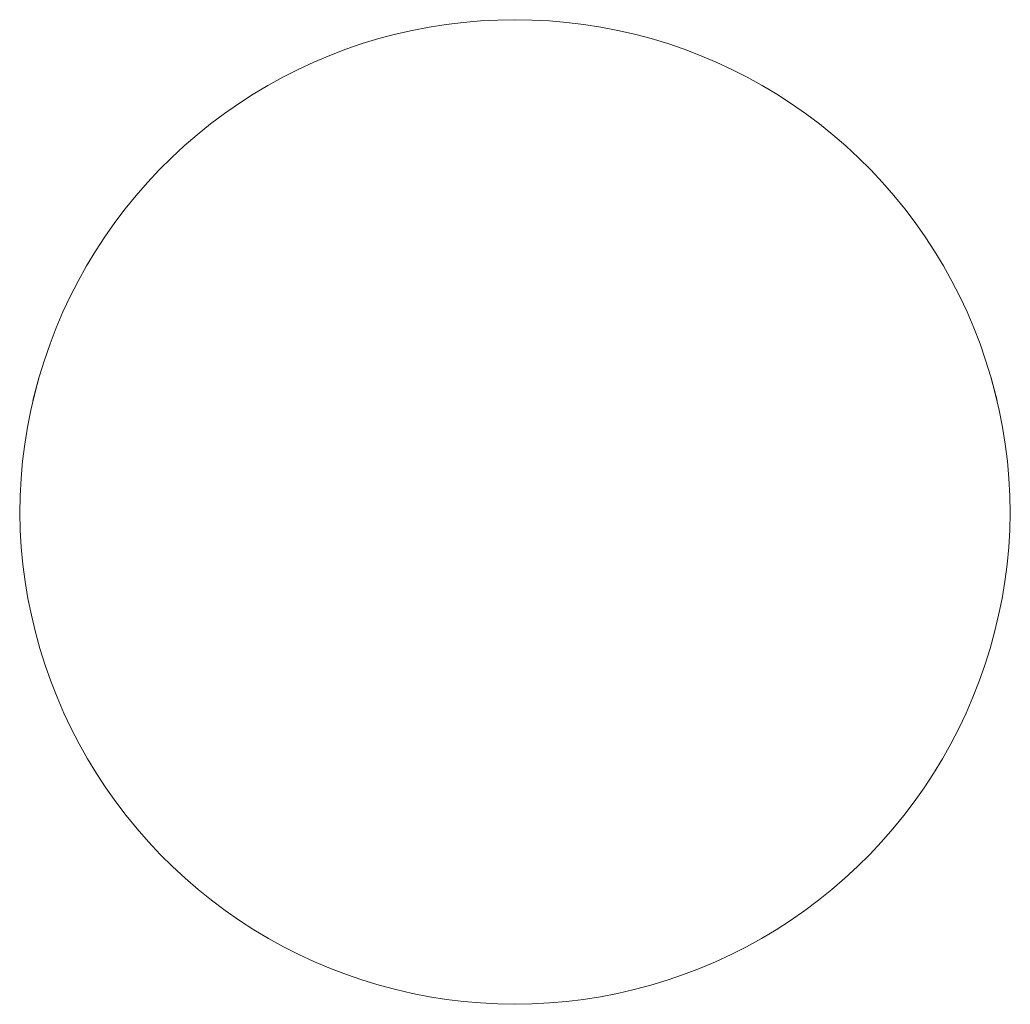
# Model space of a CAD drawing. Header units: inches. Extents: x -10 to 169, y -3 to 129.
# Drawn here: x 58.82 to 59.411, y 51.227 to 51.814 of the extents above; entities that cross this region are included whole.
import ezdxf

# ---------------------------------------------------------------- set-up
doc = ezdxf.new("R2010")
doc.units = ezdxf.units.IN
doc.layers.add('ZANO_R', color=7, linetype='Continuous', lineweight=0)

msp = doc.modelspace()

# ---------------------------------------------------------------- linework, layer by layer
at = {"layer": 'ZANO_R'}
for p, q in [((59.05424, 51.8074), (59.06433, 51.80933)), ((59.06433, 51.80933), (59.07449, 51.81092)), ((59.07449, 51.81092), (59.0847, 51.81215)), ((59.0847, 51.81215), (59.09495, 51.81302)), ((59.09495, 51.81302), (59.10522, 51.81354)), ((59.10522, 51.81354), (59.1155, 51.81369)), ((59.1155, 51.81369), (59.12578, 51.81354)), ((59.12578, 51.81354), (59.13605, 51.81302)), ((59.13605, 51.81302), (59.1463, 51.81215)), ((59.1463, 51.81215), (59.15651, 51.81092)), ((59.15651, 51.81092), (59.16667, 51.80933)), ((59.16667, 51.80933), (59.17676, 51.8074)), ((59.03427, 51.80247), (59.04421, 51.80511)), ((59.04421, 51.80511), (59.05424, 51.8074)), ((59.17676, 51.8074), (59.18679, 51.80511)), ((59.18679, 51.80511), (59.19673, 51.80247)), ((59.0147, 51.79616), (59.02443, 51.79948)), ((59.02443, 51.79948), (59.03427, 51.80247)), ((59.19673, 51.80247), (59.20657, 51.79948)), ((59.20657, 51.79948), (59.2163, 51.79616)), ((58.99562, 51.7885), (59.00509, 51.79249)), ((59.00509, 51.79249), (59.0147, 51.79616)), ((59.2163, 51.79616), (59.22591, 51.79249)), ((59.22591, 51.79249), (59.23538, 51.7885)), ((58.98629, 51.78417), (58.99562, 51.7885)), ((59.23538, 51.7885), (59.24471, 51.78417)), ((58.96811, 51.77456), (58.97712, 51.77953)), ((58.97712, 51.77953), (58.98629, 51.78417)), ((59.24471, 51.78417), (59.25388, 51.77953)), ((59.25388, 51.77953), (59.26289, 51.77456)), ((58.95929, 51.76929), (58.96811, 51.77456)), ((59.26289, 51.77456), (59.27171, 51.76929)), ((58.95065, 51.76371), (58.95929, 51.76929)), ((59.27171, 51.76929), (59.28035, 51.76371)), ((58.94221, 51.75783), (58.95065, 51.76371)), ((59.28035, 51.76371), (59.28879, 51.75783)), ((58.93399, 51.75166), (58.94221, 51.75783)), ((59.28879, 51.75783), (59.29701, 51.75166)), ((58.92598, 51.74521), (58.93399, 51.75166)), ((59.29701, 51.75166), (59.30502, 51.74521)), ((58.9182, 51.73848), (58.92598, 51.74521)), ((59.30502, 51.74521), (59.3128, 51.73848)), ((58.91067, 51.73148), (58.9182, 51.73848)), ((59.3128, 51.73848), (59.32033, 51.73148)), ((58.90338, 51.72423), (58.91067, 51.73148)), ((59.32033, 51.73148), (59.32762, 51.72423)), ((58.89635, 51.71673), (58.90338, 51.72423)), ((59.32762, 51.72423), (59.33465, 51.71673)), ((58.88959, 51.70898), (58.89635, 51.71673)), ((59.33465, 51.71673), (59.34141, 51.70898)), ((58.8831, 51.701), (58.88959, 51.70898)), ((59.34141, 51.70898), (59.3479, 51.701)), ((58.87689, 51.69281), (58.8831, 51.701)), ((59.3479, 51.701), (59.35411, 51.69281)), ((58.87097, 51.6844), (58.87689, 51.69281)), ((59.35411, 51.69281), (59.36003, 51.6844)), ((58.86535, 51.67579), (58.87097, 51.6844)), ((59.36003, 51.6844), (59.36565, 51.67579)), ((58.86004, 51.66698), (58.86535, 51.67579)), ((59.36565, 51.67579), (59.37097, 51.66698)), ((58.85503, 51.658), (58.86004, 51.66698)), ((59.37097, 51.66698), (59.37597, 51.658)), ((58.85034, 51.64885), (58.85503, 51.658)), ((59.37597, 51.658), (59.38066, 51.64885)), ((58.84597, 51.63954), (58.85034, 51.64885)), ((59.38066, 51.64885), (59.38503, 51.63954)), ((58.84193, 51.63009), (58.84597, 51.63954)), ((59.38503, 51.63954), (59.38907, 51.63009)), ((58.83823, 51.6205), (58.84193, 51.63009)), ((59.38907, 51.63009), (59.39278, 51.6205)), ((58.83486, 51.61078), (58.83823, 51.6205)), ((59.39278, 51.6205), (59.39615, 51.61078)), ((58.83183, 51.60095), (58.83486, 51.61078)), ((59.39615, 51.61078), (59.39917, 51.60095)), ((58.82914, 51.59103), (58.83183, 51.60095)), ((58.83162, 51.60035), (58.82975, 51.59354)), ((59.39917, 51.60095), (59.40186, 51.59103)), ((59.40125, 51.59354), (59.39938, 51.60035)), ((58.82681, 51.58101), (58.82914, 51.59103)), ((58.82975, 51.59354), (58.82804, 51.58669)), ((59.40296, 51.58669), (59.40125, 51.59354)), ((59.40186, 51.59103), (59.4042, 51.58101)), ((58.82482, 51.57092), (58.82681, 51.58101)), ((59.4042, 51.58101), (59.40618, 51.57092)), ((58.82319, 51.56077), (58.82482, 51.57092)), ((59.40618, 51.57092), (59.40781, 51.56077)), ((58.82191, 51.55057), (58.82319, 51.56077)), ((59.40781, 51.56077), (59.40909, 51.55057)), ((58.82099, 51.54033), (58.82191, 51.55057)), ((59.40909, 51.55057), (59.41001, 51.54033)), ((58.82043, 51.53006), (58.82099, 51.54033)), ((59.41001, 51.54033), (59.41057, 51.53006)), ((58.82023, 51.51978), (58.82043, 51.53006)), ((59.41057, 51.53006), (59.41078, 51.51978)), ((58.82023, 51.51978), (58.82049, 51.50953)), ((59.41051, 51.50953), (59.41078, 51.51978)), ((58.82049, 51.50953), (58.82111, 51.4993)), ((59.40989, 51.4993), (59.41051, 51.50953)), ((58.82111, 51.4993), (58.82208, 51.48909)), ((59.40892, 51.48909), (59.40989, 51.4993)), ((58.82208, 51.48909), (58.82341, 51.47893)), ((59.40759, 51.47893), (59.40892, 51.48909)), ((58.82341, 51.47893), (58.82509, 51.46881)), ((59.40591, 51.46881), (59.40759, 51.47893)), ((58.82509, 51.46881), (58.82712, 51.45876)), ((59.40388, 51.45876), (59.40591, 51.46881)), ((58.82712, 51.45876), (58.8295, 51.44879)), ((59.4015, 51.44879), (59.40388, 51.45876)), ((58.8295, 51.44879), (58.83222, 51.43891)), ((59.39878, 51.43891), (59.4015, 51.44879)), ((58.83222, 51.43891), (58.83528, 51.42912)), ((59.39572, 51.42912), (59.39878, 51.43891)), ((58.83528, 51.42912), (58.83869, 51.41945)), ((59.39231, 51.41945), (59.39572, 51.42912)), ((58.83869, 51.41945), (58.84242, 51.40991)), ((59.38858, 51.40991), (59.39231, 51.41945)), ((58.84242, 51.40991), (58.84649, 51.40049)), ((59.38452, 51.40049), (59.38858, 51.40991)), ((58.84649, 51.40049), (58.85087, 51.39123)), ((59.38013, 51.39123), (59.38452, 51.40049)), ((58.85087, 51.39123), (58.85558, 51.38212)), ((59.37542, 51.38212), (59.38013, 51.39123)), ((58.85558, 51.38212), (58.8606, 51.37318)), ((59.3704, 51.37318), (59.37542, 51.38212)), ((58.8606, 51.37318), (58.86593, 51.36442)), ((59.36507, 51.36442), (59.3704, 51.37318)), ((58.86593, 51.36442), (58.87156, 51.35586)), ((59.35944, 51.35586), (59.36507, 51.36442)), ((58.87156, 51.35586), (58.87748, 51.34749)), ((59.35352, 51.34749), (59.35944, 51.35586)), ((58.87748, 51.34749), (58.88369, 51.33933)), ((59.34731, 51.33933), (59.35352, 51.34749)), ((58.88369, 51.33933), (58.89018, 51.33139)), ((59.34082, 51.33139), (59.34731, 51.33933)), ((58.89018, 51.33139), (58.89694, 51.32369)), ((59.33406, 51.32369), (59.34082, 51.33139)), ((58.89694, 51.32369), (58.90397, 51.31622)), ((59.32703, 51.31622), (59.33406, 51.32369)), ((58.90397, 51.31622), (58.91125, 51.309)), ((59.31975, 51.309), (59.32703, 51.31622)), ((58.91125, 51.309), (58.91877, 51.30204)), ((59.31223, 51.30204), (59.31975, 51.309)), ((58.91877, 51.30204), (58.92654, 51.29534)), ((59.30446, 51.29534), (59.31223, 51.30204)), ((58.92654, 51.29534), (58.93453, 51.28892)), ((59.29647, 51.28892), (59.30446, 51.29534)), ((58.93453, 51.28892), (58.94274, 51.28278)), ((59.28826, 51.28278), (59.29647, 51.28892)), ((58.94274, 51.28278), (58.95115, 51.27693)), ((59.27985, 51.27693), (59.28826, 51.28278)), ((58.95115, 51.27693), (58.95977, 51.27137)), ((59.27123, 51.27137), (59.27985, 51.27693)), ((58.95977, 51.27137), (58.96857, 51.26611)), ((58.96857, 51.26611), (58.97755, 51.26117)), ((59.25345, 51.26117), (59.26243, 51.26611)), ((59.26243, 51.26611), (59.27123, 51.27137)), ((58.97755, 51.26117), (58.9867, 51.25654)), ((59.2443, 51.25654), (59.25345, 51.26117)), ((58.9867, 51.25654), (58.996, 51.25223)), ((59.235, 51.25223), (59.2443, 51.25654)), ((58.996, 51.25223), (59.00544, 51.24824)), ((59.00544, 51.24824), (59.01502, 51.24458)), ((59.21598, 51.24458), (59.22556, 51.24824)), ((59.22556, 51.24824), (59.235, 51.25223)), ((59.01502, 51.24458), (59.02472, 51.24126)), ((59.20628, 51.24126), (59.21598, 51.24458)), ((59.02472, 51.24126), (59.03453, 51.23828)), ((59.03453, 51.23828), (59.04444, 51.23564)), ((59.18656, 51.23564), (59.19647, 51.23828)), ((59.19647, 51.23828), (59.20628, 51.24126)), ((59.04444, 51.23564), (59.05443, 51.23335)), ((59.05443, 51.23335), (59.06449, 51.2314)), ((59.06449, 51.2314), (59.07462, 51.22981)), ((59.15638, 51.22981), (59.16651, 51.2314)), ((59.16651, 51.2314), (59.17657, 51.23335)), ((59.17657, 51.23335), (59.18656, 51.23564)), ((59.07462, 51.22981), (59.0848, 51.22856)), ((59.0848, 51.22856), (59.09501, 51.22768)), ((59.09501, 51.22768), (59.10525, 51.22714)), ((59.10525, 51.22714), (59.1155, 51.22696)), ((59.1155, 51.22696), (59.12575, 51.22714)), ((59.12575, 51.22714), (59.13599, 51.22768)), ((59.13599, 51.22768), (59.1462, 51.22856)), ((59.1462, 51.22856), (59.15638, 51.22981))]:
    msp.add_line(p, q, dxfattribs=at)

doc.saveas('drawing.dxf')
